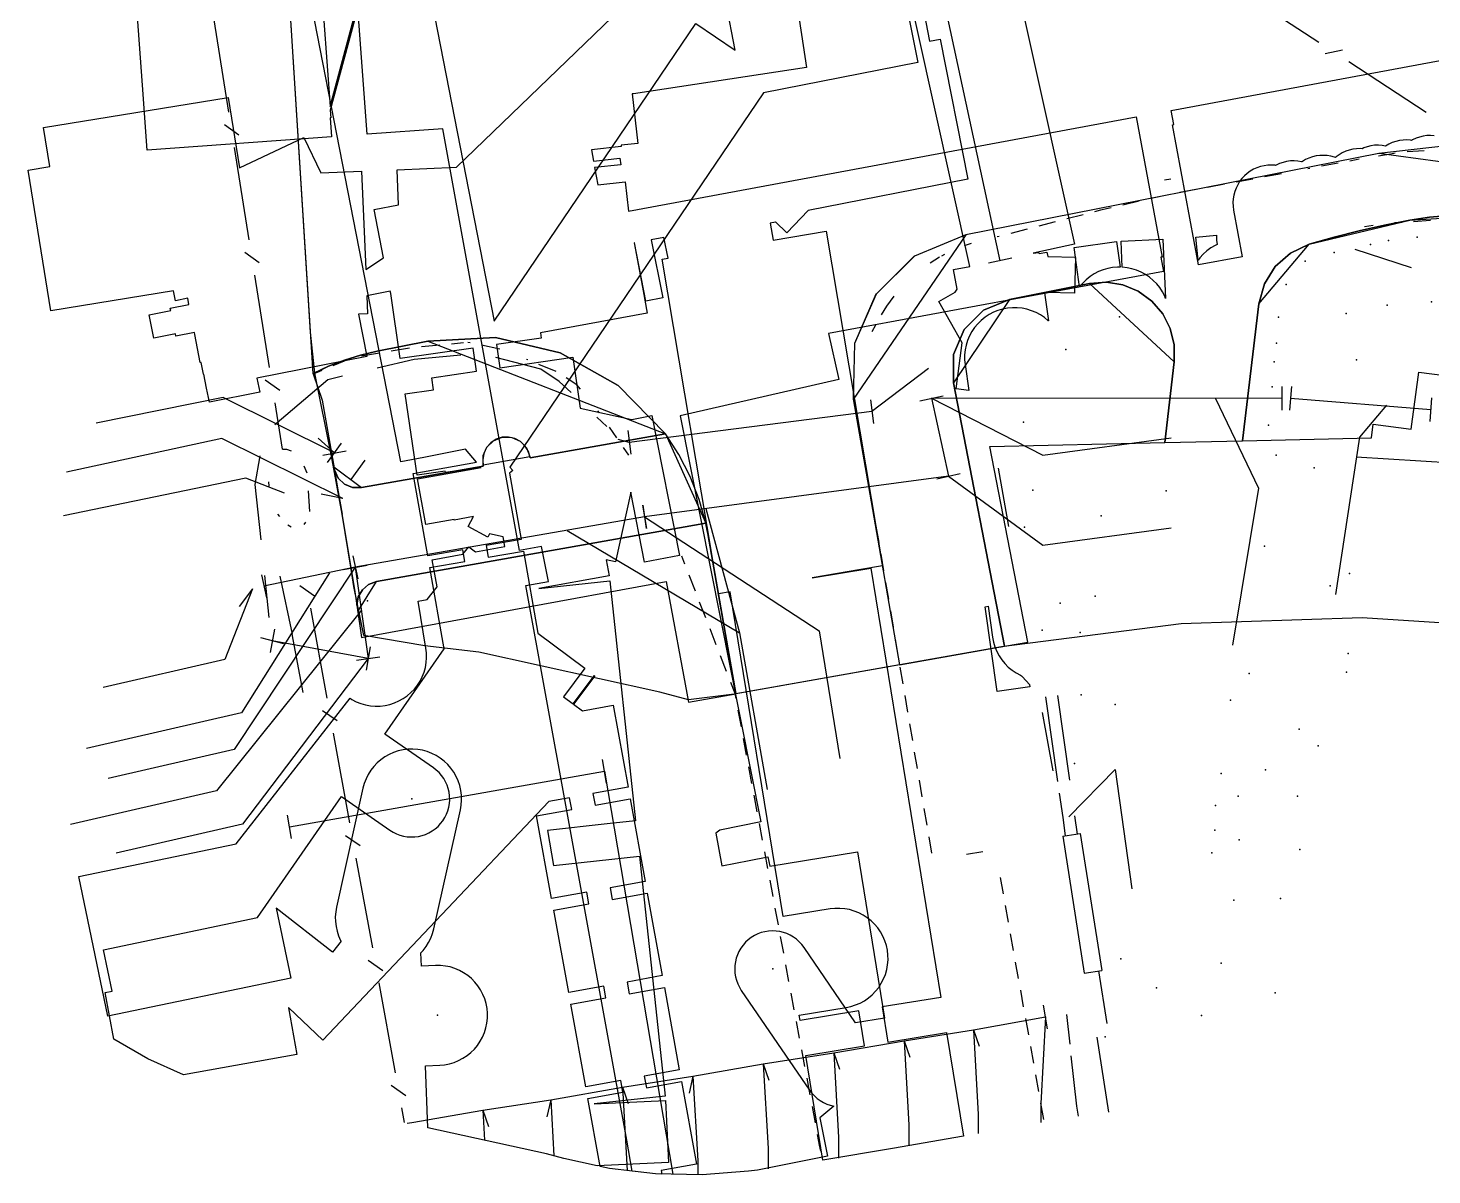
# Model space of a CAD drawing. Header units: metres. Extents: x -3782 to -2031, y 18790 to 19846.
# Drawn here: x -2724.5 to -2665.4, y 19723.8 to 19772.1 of the extents above; entities that cross this region are included whole.
import ezdxf

# ---------------------------------------------------------------- set-up
doc = ezdxf.new("R2010")
doc.units = ezdxf.units.M
for name, color, linetype in [('BENCH', 7, 'Continuous'), ('BOUNDARY', 7, 'Continuous'), ('CURB', 7, 'Continuous'), ('ELECTR_CABLE', 7, 'Continuous'), ('ELECTR_CABLE_COMM', 7, 'Continuous'), ('GAS', 7, 'Continuous'), ('GRASS', 7, 'Continuous'), ('GROUND', 7, 'Continuous'), ('OVERHEAD_POWER_LINE', 7, 'Continuous'), ('ROAD', 7, 'Continuous'), ('SEWER', 7, 'Continuous'), ('SIDEWALK_PATH', 7, 'Continuous'), ('TRASH_BIN', 7, 'Continuous'), ('TREE', 7, 'Continuous'), ('WATER_PIPELINE', 7, 'Continuous')]:
    doc.layers.add(name, color=color, linetype=linetype)

msp = doc.modelspace()

# ---------------------------------------------------------------- linework, layer by layer
at = {"layer": 'BENCH'}
for p in [(-2680.848, 19758.539), (-2676.624, 19752.593), (-2681.076, 19747.873)]:
    msp.add_point(p, dxfattribs=at)
at = {"layer": 'BOUNDARY'}
msp.add_lwpolyline([(-2660.768, 19746.763), (-2668.375, 19747.245), (-2675.994, 19747), (-2683.554, 19746.031), (-2694.804, 19744.04), (-2696.724, 19743.797), (-2697.931, 19744.124), (-2705.557, 19745.799), (-2707.819, 19746.068), (-2710.399, 19746.511), (-2710.808, 19748.572), (-2710.923, 19749.303), (-2711.308, 19751.609), (-2711.756, 19754.057), (-2712.451, 19757.548), (-2712.637, 19759.277), (-2713.667, 19775.54)], dxfattribs=at)
at = {"layer": 'CURB'}
for points in [[(-2641.998, 19763.305), (-2667.664, 19766.79), (-2685.047, 19763.362)], [(-2667.169, 19766.766), (-2667.682, 19766.681)], [(-2666.973, 19766.798), (-2667.169, 19766.766)], [(-2665.76, 19766.909), (-2666.477, 19766.854)], [(-2669.374, 19766.383), (-2670.081, 19766.252)], [(-2668.492, 19766.546), (-2668.882, 19766.474)], [(-2672.968, 19765.717), (-2673.675, 19765.587)], [(-2671.77, 19765.939), (-2672.477, 19765.808)], [(-2670.572, 19766.161), (-2670.657, 19766.145)], [(-2675.364, 19765.274), (-2676.043, 19765.148)], [(-2674.166, 19765.496), (-2674.873, 19765.365)], [(-2679.389, 19764.4), (-2679.629, 19764.338)], [(-2678.933, 19764.506), (-2679.389, 19764.4)], [(-2677.749, 19764.78), (-2678.446, 19764.619)], [(-2676.913, 19764.973), (-2677.262, 19764.893)], [(-2681.291, 19763.911), (-2681.984, 19763.732)], [(-2680.114, 19764.214), (-2680.807, 19764.035)], [(-2673.404, 19754.703), (-2672.712, 19760.458), (-2670.599, 19762.973), (-2666.362, 19763.982), (-2663.006, 19764.192), (-2644.578, 19759.199), (-2644.04, 19758.35), (-2643.989, 19757.015)], [(-2666.704, 19763.886), (-2667.005, 19763.866)], [(-2665.493, 19763.965), (-2666.205, 19763.918)], [(-2685.047, 19763.362), (-2689.796, 19756.442), (-2689.787, 19756.387)], [(-2683.646, 19763.304), (-2683.737, 19763.281)], [(-2682.469, 19763.607), (-2683.162, 19763.429)], [(-2667.911, 19763.754), (-2668.265, 19763.71)], [(-2684.824, 19763.004), (-2685.127, 19762.906)], [(-2686.166, 19762.423), (-2686.56, 19762.174)], [(-2685.944, 19762.538), (-2686.083, 19762.466)], [(-2676.674, 19754.626), (-2676.278, 19758.03), (-2679.842, 19761.32), (-2683.215, 19760.65), (-2685.576, 19757.137), (-2683.425, 19746.037)], [(-2688.395, 19760.37), (-2688.62, 19760.008)], [(-2688.084, 19760.781), (-2688.395, 19760.37)], [(-2688.859, 19759.57), (-2689.003, 19759.282)], [(-2708.467, 19758.602), (-2709.235, 19758.471)], [(-2707.194, 19758.725), (-2707.97, 19758.653)], [(-2707.703, 19758.893), (-2707.703, 19758.893), (-2697.698, 19754.989)], [(-2706.191, 19758.819), (-2706.696, 19758.772)], [(-2705.922, 19758.822), (-2706.01, 19758.84)], [(-2704.671, 19758.558), (-2705.433, 19758.719)], [(-2710.982, 19758.146), (-2711.703, 19757.85)], [(-2709.728, 19758.386), (-2710.496, 19758.255)], [(-2703.484, 19758.101), (-2703.545, 19758.126)], [(-2702.3, 19757.617), (-2703.021, 19757.912)], [(-2712.165, 19757.66), (-2712.526, 19757.511)], [(-2701.42, 19757.06), (-2701.875, 19757.356)], [(-2701.271, 19756.876), (-2701.42, 19757.06)], [(-2689.787, 19756.387), (-2689.098, 19752.447)], [(-2700.473, 19755.876), (-2700.536, 19755.963)], [(-2699.74, 19754.828), (-2700.046, 19755.278)], [(-2697.698, 19754.989), (-2696, 19751.227)], [(-2699.24, 19754.092), (-2699.459, 19754.414)], [(-2705.375, 19753.688), (-2703.405, 19754.036)], [(-2689.397, 19754.328), (-2689.336, 19753.981)], [(-2711.652, 19753.604), (-2710.484, 19752.729)], [(-2710.484, 19752.729), (-2705.365, 19753.634), (-2705.375, 19753.688)], [(-2689.251, 19753.488), (-2689.13, 19752.793)], [(-2689.044, 19752.3), (-2688.923, 19751.604)], [(-2709.858, 19748.778), (-2696, 19751.227)], [(-2695.917, 19750.804), (-2694.738, 19744.059)], [(-2688.838, 19751.112), (-2688.717, 19750.416)], [(-2696.876, 19749.507), (-2697.005, 19749.839)], [(-2688.632, 19749.924), (-2688.514, 19749.228)], [(-2696.438, 19748.378), (-2696.696, 19749.041)], [(-2710.645, 19747.519), (-2709.858, 19748.778)], [(-2688.43, 19748.735), (-2688.312, 19748.039)], [(-2696, 19747.249), (-2696.258, 19747.912)], [(-2688.229, 19747.546), (-2688.111, 19746.85)], [(-2695.562, 19746.119), (-2695.819, 19746.782)], [(-2688.027, 19746.357), (-2687.909, 19745.661)], [(-2695.124, 19744.99), (-2695.381, 19745.653)], [(-2687.826, 19745.168), (-2687.708, 19744.472)], [(-2694.763, 19744.059), (-2694.943, 19744.524)], [(-2694.724, 19743.85), (-2694.763, 19744.059)], [(-2687.624, 19743.979), (-2687.506, 19743.283)], [(-2694.501, 19742.66), (-2694.632, 19743.359)], [(-2687.422, 19742.79), (-2687.304, 19742.094)], [(-2694.278, 19741.469), (-2694.409, 19742.168)], [(-2687.221, 19741.601), (-2687.103, 19740.905)], [(-2694.056, 19740.278), (-2694.186, 19740.977)], [(-2687.019, 19740.412), (-2686.901, 19739.716)], [(-2693.833, 19739.088), (-2693.964, 19739.787)], [(-2686.818, 19739.224), (-2686.7, 19738.528)], [(-2693.61, 19737.897), (-2693.741, 19738.596)], [(-2686.616, 19738.035), (-2686.498, 19737.339)], [(-2693.387, 19736.707), (-2693.518, 19737.406)], [(-2685.029, 19737.305), (-2684.332, 19737.415)], [(-2693.164, 19735.516), (-2693.295, 19736.215)], [(-2683.612, 19736.324), (-2683.487, 19735.63)], [(-2692.942, 19734.325), (-2693.072, 19735.025)], [(-2683.398, 19735.138), (-2683.273, 19734.443)], [(-2692.719, 19733.135), (-2692.85, 19733.834)], [(-2683.184, 19733.951), (-2683.059, 19733.256)], [(-2692.496, 19731.944), (-2692.627, 19732.643)], [(-2682.971, 19732.764), (-2682.845, 19732.069)], [(-2692.273, 19730.754), (-2692.404, 19731.453)], [(-2682.757, 19731.577), (-2682.632, 19730.883)], [(-2692.05, 19729.563), (-2692.181, 19730.262)], [(-2682.543, 19730.391), (-2682.418, 19729.696)], [(-2691.828, 19728.373), (-2691.958, 19729.072)], [(-2682.329, 19729.204), (-2682.204, 19728.509)], [(-2691.605, 19727.182), (-2691.736, 19727.881)], [(-2682.115, 19728.017), (-2681.99, 19727.322)], [(-2691.382, 19725.991), (-2691.513, 19726.691)], [(-2681.902, 19726.83), (-2681.777, 19726.136)], [(-2691.208, 19725.062), (-2691.29, 19725.5)], [(-2691.162, 19724.8), (-2691.208, 19725.062)]]:
    msp.add_lwpolyline(points, dxfattribs=at)
at = {"layer": 'ELECTR_CABLE'}
for points in [[(-2686.384, 19789.592), (-2680.484, 19762.979), (-2682.224, 19762.593), (-2681.977, 19762.628), (-2681.97, 19762.582), (-2681.637, 19762.645), (-2681.602, 19762.459), (-2680.434, 19762.424), (-2680.491, 19762.834), (-2678.704, 19763.082), (-2678.555, 19762.008), (-2678.671, 19762.009), (-2678.876, 19761.991), (-2679.079, 19761.953), (-2679.277, 19761.895), (-2679.468, 19761.818), (-2679.65, 19761.722), (-2679.823, 19761.609), (-2679.983, 19761.48), (-2680.13, 19761.336), (-2680.261, 19761.179), (-2680.433, 19762.413), (-2680.478, 19760.907), (-2681.672, 19760.943), (-2681.741, 19760.93), (-2681.576, 19759.742), (-2681.585, 19759.751), (-2681.743, 19759.882), (-2681.914, 19759.998), (-2682.095, 19760.096), (-2682.285, 19760.176), (-2682.482, 19760.237), (-2682.683, 19760.279), (-2682.888, 19760.3), (-2683.094, 19760.302), (-2683.3, 19760.283), (-2683.502, 19760.244), (-2683.7, 19760.185), (-2683.89, 19760.108), (-2684.073, 19760.012), (-2684.245, 19759.898), (-2684.405, 19759.769), (-2684.552, 19759.624), (-2684.683, 19759.465), (-2684.799, 19759.295), (-2684.897, 19759.114), (-2684.977, 19758.924), (-2685.039, 19758.727), (-2685.08, 19758.525), (-2685.102, 19758.32), (-2685.103, 19758.114), (-2685.084, 19757.909), (-2684.928, 19756.812), (-2685.457, 19756.881), (-2685.203, 19758.824), (-2686.193, 19760.557), (-2685.506, 19760.949), (-2685.413, 19761.085), (-2685.568, 19761.905), (-2684.884, 19762.034), (-2690.778, 19788.618)], [(-2708.278, 19758.12), (-2709.827, 19757.757)], [(-2706.308, 19758.304), (-2708.278, 19758.12)], [(-2702.944, 19757.713), (-2704.834, 19758.206)], [(-2711.287, 19757.414), (-2711.908, 19757.268)], [(-2702.166, 19757.194), (-2702.944, 19757.713)], [(-2686.626, 19757.738), (-2689.008, 19755.93)], [(-2711.908, 19757.268), (-2714.14, 19755.368)], [(-2701.671, 19756.726), (-2702.166, 19757.194)], [(-2689.071, 19756.426), (-2688.945, 19755.434)], [(-2700.166, 19755.304), (-2700.581, 19755.696)], [(-2689.008, 19755.93), (-2699.22, 19754.635)], [(-2699.283, 19755.131), (-2699.157, 19754.139)], [(-2699.22, 19754.635), (-2699.685, 19754.748)], [(-2714.777, 19754.065), (-2714.982, 19752.859)], [(-2714.982, 19752.859), (-2714.735, 19750.526)], [(-2714.578, 19749.035), (-2714.39, 19747.26)], [(-2681.174, 19740.361), (-2681.68, 19743.931)], [(-2680.678, 19740.424), (-2681.182, 19743.98)], [(-2713.52, 19738.454), (-2700.26, 19740.79)], [(-2700.173, 19740.298), (-2700.347, 19741.282)], [(-2700.26, 19740.79), (-2697.38, 19723.83)], [(-2680.712, 19738.877), (-2678.771, 19740.872)], [(-2678.771, 19740.872), (-2678.059, 19735.841)], [(-2680.959, 19738.842), (-2681.104, 19739.866)], [(-2713.433, 19737.962), (-2713.606, 19738.947)], [(-2680.852, 19738.081), (-2680.959, 19738.842)], [(-2680.356, 19738.151), (-2680.464, 19738.912)], [(-2680.975, 19738.058), (-2680.233, 19738.174)], [(-2680.975, 19738.058), (-2680.075, 19732.294)], [(-2680.233, 19738.174), (-2679.333, 19732.41)], [(-2680.075, 19732.294), (-2679.333, 19732.41)], [(-2679.108, 19730.173), (-2679.457, 19732.391)], [(-2681.61, 19729.959), (-2681.786, 19730.943)], [(-2684.725, 19729.909), (-2681.698, 19730.451)], [(-2681.698, 19730.451), (-2681.896, 19726.815)], [(-2680.666, 19729.311), (-2680.8, 19730.556)], [(-2687.647, 19729.451), (-2684.725, 19729.909)], [(-2684.725, 19729.909), (-2684.526, 19726.351)], [(-2684.725, 19729.909), (-2684.486, 19729.221)], [(-2679.027, 19726.447), (-2679.524, 19729.602)], [(-2693.578, 19728.474), (-2690.608, 19728.938)], [(-2690.608, 19728.938), (-2687.647, 19729.451)], [(-2690.608, 19728.938), (-2690.41, 19725.379)], [(-2690.608, 19728.938), (-2690.37, 19728.25)], [(-2687.647, 19729.451), (-2687.449, 19725.893)], [(-2687.647, 19729.451), (-2687.408, 19728.763)], [(-2696.538, 19727.959), (-2693.578, 19728.474)], [(-2693.578, 19728.474), (-2693.379, 19724.916)], [(-2693.578, 19728.474), (-2693.339, 19727.786)], [(-2680.384, 19726.703), (-2680.612, 19728.814)], [(-2699.507, 19727.492), (-2696.538, 19727.959)], [(-2696.538, 19727.959), (-2696.699, 19727.249)], [(-2696.538, 19727.959), (-2696.34, 19724.401)], [(-2702.524, 19726.962), (-2699.507, 19727.492)], [(-2699.507, 19727.492), (-2699.312, 19723.988)], [(-2699.507, 19727.492), (-2699.268, 19726.804)], [(-2705.389, 19726.529), (-2702.524, 19726.962)], [(-2702.524, 19726.962), (-2702.684, 19726.252)], [(-2702.524, 19726.962), (-2702.392, 19724.612)], [(-2681.896, 19726.815), (-2681.896, 19726.014)], [(-2680.309, 19726.283), (-2680.384, 19726.703)], [(-2708.566, 19725.983), (-2708.369, 19726.017)], [(-2708.369, 19726.017), (-2705.389, 19726.529)], [(-2705.389, 19726.529), (-2705.319, 19725.27)], [(-2705.389, 19726.529), (-2705.15, 19725.841)], [(-2684.526, 19726.351), (-2684.526, 19725.548)], [(-2687.449, 19725.893), (-2687.449, 19725.031)], [(-2693.379, 19724.916), (-2693.379, 19724.061)], [(-2690.41, 19725.379), (-2690.41, 19724.507)], [(-2696.34, 19724.401), (-2696.34, 19723.809)]]:
    msp.add_lwpolyline(points, dxfattribs=at)
for points in [[(-2675.368, 19763.266), (-2674.5, 19763.353), (-2674.5, 19763.35), (-2674.497, 19763.144), (-2674.476, 19762.964), (-2674.563, 19762.923), (-2674.739, 19762.816), (-2674.905, 19762.693), (-2675.057, 19762.554), (-2675.195, 19762.401), (-2675.27, 19762.299)], [(-2678.52, 19763.099), (-2676.755, 19763.179), (-2676.642, 19760.695), (-2676.681, 19760.791), (-2676.776, 19760.973), (-2676.889, 19761.146), (-2677.019, 19761.306), (-2677.163, 19761.453), (-2677.321, 19761.586), (-2677.491, 19761.702), (-2677.672, 19761.801), (-2677.862, 19761.881), (-2678.058, 19761.943), (-2678.26, 19761.985), (-2678.465, 19762.007), (-2678.47, 19762.007)], [(-2683.73, 19744.146), (-2684.236, 19747.716), (-2684.109, 19747.734), (-2683.924, 19746.43), (-2683.885, 19746.228), (-2683.827, 19746.03), (-2683.749, 19745.839), (-2683.653, 19745.657), (-2683.54, 19745.485), (-2683.41, 19745.325), (-2683.265, 19745.178), (-2683.107, 19745.046), (-2682.936, 19744.931), (-2682.755, 19744.832), (-2682.714, 19744.815), (-2682.669, 19744.761), (-2682.379, 19744.444), (-2682.364, 19744.339)]]:
    msp.add_lwpolyline(points, close=True, dxfattribs=at)
at = {"layer": 'ELECTR_CABLE_COMM'}
for points in [[(-2683.602, 19762.275), (-2689.213, 19788.307)], [(-2673.446, 19773.611), (-2670.191, 19771.481)], [(-2716.071, 19768.524), (-2716.692, 19772.415)], [(-2669.93, 19770.994), (-2669.196, 19771.147)], [(-2668.935, 19770.66), (-2665.68, 19768.53)], [(-2715.65, 19767.563), (-2716.257, 19768.003)], [(-2715.214, 19763.151), (-2715.835, 19767.042)], [(-2714.793, 19762.19), (-2715.399, 19762.63)], [(-2683.113, 19762.38), (-2684.091, 19762.17)], [(-2714.357, 19757.778), (-2714.978, 19761.67)], [(-2713.935, 19756.817), (-2714.542, 19757.257)], [(-2671.75, 19756.983), (-2671.75, 19755.983)], [(-2671.344, 19756.981), (-2671.425, 19755.984)], [(-2716.311, 19756.519), (-2721.654, 19755.443)], [(-2711.624, 19754.189), (-2716.311, 19756.519)], [(-2713.81, 19754.351), (-2714.121, 19756.297)], [(-2686.985, 19756.383), (-2686.007, 19756.595)], [(-2686.496, 19756.489), (-2685.785, 19753.211)], [(-2671.75, 19756.483), (-2686.496, 19756.489)], [(-2686.496, 19756.489), (-2681.815, 19754.095)], [(-2674.541, 19756.485), (-2672.732, 19752.707)], [(-2665.485, 19756.008), (-2671.384, 19756.483)], [(-2667.345, 19756.202), (-2668.488, 19754.856)], [(-2665.445, 19756.506), (-2665.526, 19755.509)], [(-2716.371, 19754.795), (-2722.912, 19753.38)], [(-2711.277, 19752.278), (-2716.371, 19754.795)], [(-2713.81, 19754.351), (-2713.647, 19754.352)], [(-2713.647, 19754.352), (-2713.451, 19754.28)], [(-2711.624, 19754.189), (-2712.319, 19754.814)], [(-2711.916, 19753.783), (-2711.332, 19754.595)], [(-2681.815, 19754.095), (-2676.414, 19754.825)], [(-2668.488, 19754.856), (-2669.487, 19748.237)], [(-2712.116, 19754.1), (-2711.132, 19754.278)], [(-2710.924, 19753.071), (-2710.34, 19753.883)], [(-2668.624, 19754.023), (-2663.184, 19753.689)], [(-2712.913, 19753.644), (-2712.789, 19753.35)], [(-2685.785, 19753.211), (-2698.577, 19751.5)], [(-2686.274, 19753.105), (-2685.296, 19753.317)], [(-2685.785, 19753.211), (-2681.815, 19750.309)], [(-2715.36, 19753.13), (-2723.028, 19751.546)], [(-2713.73, 19752.5), (-2715.36, 19753.13)], [(-2714.371, 19752.785), (-2714.391, 19752.97)], [(-2712.74, 19752.591), (-2712.686, 19751.729)], [(-2672.732, 19752.707), (-2673.826, 19746.105)], [(-2711.277, 19752.278), (-2712.195, 19752.452)], [(-2698.663, 19751.993), (-2698.491, 19751.007)], [(-2698.643, 19751.996), (-2698.511, 19751.004)], [(-2713.935, 19751.508), (-2714.008, 19751.613)], [(-2698.577, 19751.5), (-2710.751, 19749.375)], [(-2698.577, 19751.5), (-2691.219, 19746.706)], [(-2695.992, 19751.846), (-2694.579, 19746.612)], [(-2713.452, 19751.061), (-2713.596, 19751.146)], [(-2712.849, 19751.271), (-2712.914, 19751.18)], [(-2701.84, 19750.93), (-2694.579, 19746.612)], [(-2681.815, 19750.309), (-2676.414, 19751.039)], [(-2710.853, 19749.865), (-2710.649, 19748.885)], [(-2710.751, 19749.375), (-2715.848, 19741.706)], [(-2711.839, 19749.149), (-2715.549, 19743.25)], [(-2714.699, 19749.066), (-2714.496, 19748.086)], [(-2710.751, 19749.375), (-2714.598, 19748.576)], [(-2711.243, 19749.286), (-2710.259, 19749.464)], [(-2710.751, 19749.375), (-2710.209, 19745.542)], [(-2715.079, 19748.476), (-2716.247, 19745.492)], [(-2715.079, 19748.476), (-2715.64, 19747.729)], [(-2713.087, 19748.607), (-2712.471, 19748.181)], [(-2710.496, 19747.573), (-2716.595, 19739.962)], [(-2712.644, 19747.656), (-2711.954, 19743.875)], [(-2714.159, 19746.775), (-2714.339, 19745.791)], [(-2691.219, 19746.706), (-2690.35, 19741.325)], [(-2713.767, 19746.152), (-2714.731, 19746.414)], [(-2710.209, 19745.542), (-2714.249, 19746.283)], [(-2694.579, 19746.612), (-2693.419, 19740.019)], [(-2716.247, 19745.492), (-2721.367, 19744.319)], [(-2710.209, 19745.542), (-2715.5, 19738.567)], [(-2710.704, 19745.472), (-2709.714, 19745.612)], [(-2710.119, 19746.034), (-2710.299, 19745.05)], [(-2715.549, 19743.25), (-2722.073, 19741.755)], [(-2712.127, 19743.35), (-2711.511, 19742.924)], [(-2711.684, 19742.399), (-2710.994, 19738.618)], [(-2715.848, 19741.706), (-2721.161, 19740.489)], [(-2716.595, 19739.962), (-2722.739, 19738.555)], [(-2715.5, 19738.567), (-2720.812, 19737.35)], [(-2711.167, 19738.093), (-2710.551, 19737.667)], [(-2710.724, 19737.142), (-2710.034, 19733.36)], [(-2710.207, 19732.836), (-2709.59, 19732.41)], [(-2709.764, 19731.885), (-2709.073, 19728.103)], [(-2709.247, 19727.579), (-2708.63, 19727.152)], [(-2708.804, 19726.628), (-2708.691, 19726.01)]]:
    msp.add_lwpolyline(points, dxfattribs=at)
at = {"layer": 'GAS'}
for points in [[(-2709.437, 19782.933), (-2704.912, 19759.732), (-2696.413, 19772.267), (-2694.758, 19771.144), (-2695.144, 19773.106)], [(-2687.852, 19774.544), (-2687.078, 19770.619), (-2693.564, 19769.341), (-2704.245, 19753.586), (-2704.127, 19753.446), (-2704.257, 19753.336), (-2703.764, 19750.552), (-2705.241, 19750.291), (-2705.154, 19749.799), (-2703.677, 19750.06), (-2703.065, 19746.605), (-2701.088, 19745.128), (-2701.986, 19743.926), (-2701.586, 19743.627), (-2700.688, 19744.828), (-2700.668, 19744.813), (-2701.566, 19743.612), (-2701.193, 19743.333), (-2699.897, 19743.568), (-2699.272, 19740.12), (-2700.747, 19739.852), (-2700.658, 19739.36), (-2699.182, 19739.628), (-2698.552, 19736.155), (-2700.028, 19735.888), (-2699.939, 19735.396), (-2698.463, 19735.663), (-2697.833, 19732.191), (-2699.309, 19731.923), (-2699.219, 19731.431), (-2697.743, 19731.699), (-2697.113, 19728.226), (-2698.589, 19727.958), (-2698.5, 19727.466), (-2697.024, 19727.734), (-2696.394, 19724.261), (-2697.87, 19723.993), (-2697.842, 19723.84), (-2698.112, 19723.845), (-2700.056, 19724.077), (-2700.441, 19724.161), (-2700.96, 19727.02), (-2699.484, 19727.287), (-2699.573, 19727.779), (-2701.049, 19727.512), (-2701.679, 19730.984), (-2700.203, 19731.252), (-2700.293, 19731.744), (-2701.768, 19731.476), (-2702.399, 19734.949), (-2700.923, 19735.217), (-2701.012, 19735.709), (-2702.488, 19735.441), (-2703.118, 19738.914), (-2701.642, 19739.182), (-2701.731, 19739.674), (-2702.609, 19739.515), (-2712.112, 19729.471), (-2713.551, 19730.833), (-2713.562, 19730.831), (-2713.21, 19728.878), (-2717.978, 19728.019), (-2719.479, 19728.691), (-2720.923, 19729.52), (-2721.277, 19731.488), (-2720.991, 19731.54), (-2721.357, 19733.28), (-2714.868, 19734.644), (-2711.33, 19739.73), (-2709.293, 19738.312), (-2709.159, 19738.229), (-2709.019, 19738.159), (-2708.872, 19738.104), (-2708.72, 19738.063), (-2708.566, 19738.037), (-2708.409, 19738.026), (-2708.252, 19738.031), (-2708.096, 19738.051), (-2707.943, 19738.086), (-2707.794, 19738.136), (-2707.651, 19738.201), (-2707.515, 19738.279), (-2707.387, 19738.37), (-2707.269, 19738.473), (-2707.161, 19738.588), (-2707.065, 19738.712), (-2706.982, 19738.845), (-2706.912, 19738.986), (-2706.857, 19739.133), (-2706.816, 19739.284), (-2706.79, 19739.439), (-2706.779, 19739.596), (-2706.784, 19739.753), (-2706.804, 19739.908), (-2706.839, 19740.061), (-2706.889, 19740.21), (-2706.954, 19740.353), (-2707.032, 19740.49), (-2707.123, 19740.617), (-2707.226, 19740.736), (-2707.341, 19740.843), (-2707.465, 19740.939), (-2709.502, 19742.356), (-2707.009, 19745.941), (-2707.615, 19749.363), (-2706.138, 19749.624), (-2706.225, 19750.116), (-2707.702, 19749.855), (-2708.318, 19753.33), (-2705.654, 19753.802), (-2706.112, 19754.341), (-2707.869, 19753.999), (-2708.841, 19753.809), (-2714.336, 19781.978)]]:
    msp.add_lwpolyline(points, dxfattribs=at)
at = {"layer": 'GRASS'}
msp.add_lwpolyline([(-2664.69, 19764.182), (-2665.528, 19764.105), (-2666.362, 19763.982), (-2667.432, 19763.777), (-2668.495, 19763.54), (-2669.551, 19763.272), (-2670.599, 19762.973), (-2671.391, 19762.601), (-2672.03, 19762.03), (-2672.483, 19761.302), (-2672.712, 19760.458), (-2673.404, 19754.703), (-2667.976, 19754.83), (-2667.901, 19755.4), (-2666.307, 19755.188), (-2665.988, 19757.595), (-2659.175, 19756.713)], dxfattribs=at)
for points in [[(-2676.278, 19758.03), (-2676.28, 19758.739), (-2676.445, 19759.419), (-2676.763, 19760.043), (-2677.224, 19760.582), (-2677.798, 19760.998), (-2678.444, 19761.265), (-2679.135, 19761.375), (-2679.842, 19761.32), (-2683.215, 19760.65), (-2684.312, 19760.194), (-2685.121, 19759.381), (-2685.568, 19758.325), (-2685.576, 19757.137), (-2683.429, 19746.053), (-2682.444, 19746.227), (-2684.038, 19754.454), (-2676.674, 19754.626)], [(-2707.703, 19758.893), (-2709.829, 19758.474), (-2710.528, 19758.31), (-2711.212, 19758.096), (-2711.879, 19757.834), (-2712.526, 19757.525), (-2712.15, 19756.41), (-2711.629, 19753.475), (-2711.47, 19753.13), (-2711.204, 19752.876), (-2710.864, 19752.735), (-2710.484, 19752.729), (-2705.365, 19753.634), (-2705.375, 19753.688), (-2705.365, 19754.085), (-2705.209, 19754.435), (-2704.934, 19754.702), (-2704.564, 19754.847), (-2704.167, 19754.837), (-2703.817, 19754.681), (-2703.55, 19754.406), (-2703.405, 19754.036), (-2703.396, 19753.982), (-2697.698, 19754.989), (-2699.693, 19757.027), (-2702.132, 19758.398), (-2704.855, 19759.041)], [(-2697.661, 19748.775), (-2696.73, 19743.7), (-2694.737, 19744.052), (-2695.917, 19750.804), (-2695.936, 19750.91), (-2695.956, 19751.016), (-2695.978, 19751.122), (-2696, 19751.227), (-2709.858, 19748.778), (-2710.191, 19748.655), (-2710.454, 19748.43), (-2710.625, 19748.13), (-2710.683, 19747.779), (-2710.485, 19746.423)]]:
    msp.add_lwpolyline(points, close=True, dxfattribs=at)
at = {"layer": 'GROUND'}
msp.add_lwpolyline([(-2660.768, 19746.763), (-2668.375, 19747.245), (-2675.994, 19747), (-2683.554, 19746.031), (-2683.429, 19746.053), (-2685.576, 19757.137), (-2685.568, 19758.325), (-2685.121, 19759.381), (-2684.312, 19760.194), (-2683.215, 19760.65), (-2679.842, 19761.32), (-2679.135, 19761.375), (-2678.444, 19761.265), (-2677.798, 19760.998), (-2677.224, 19760.582), (-2676.763, 19760.043), (-2676.445, 19759.419), (-2676.28, 19758.739), (-2676.278, 19758.03), (-2676.674, 19754.626), (-2673.404, 19754.703), (-2672.712, 19760.458), (-2672.483, 19761.302), (-2672.03, 19762.03), (-2671.391, 19762.601), (-2670.599, 19762.973), (-2669.551, 19763.272), (-2668.495, 19763.54), (-2667.432, 19763.777), (-2666.362, 19763.982), (-2665.528, 19764.105), (-2664.69, 19764.182)], dxfattribs=at)
for points in [[(-2711.756, 19754.057), (-2712.451, 19757.548), (-2712.452, 19757.561), (-2711.879, 19757.834), (-2711.212, 19758.096), (-2710.528, 19758.31), (-2709.829, 19758.474), (-2707.703, 19758.893), (-2704.855, 19759.041), (-2702.132, 19758.398), (-2699.693, 19757.027), (-2697.698, 19754.989), (-2703.397, 19753.982), (-2703.466, 19754.245), (-2703.601, 19754.477), (-2703.792, 19754.664), (-2704.031, 19754.795), (-2704.296, 19754.858), (-2704.564, 19754.847), (-2704.819, 19754.765), (-2705.047, 19754.616), (-2705.226, 19754.411), (-2705.342, 19754.169), (-2705.389, 19753.905), (-2705.364, 19753.634), (-2710.484, 19752.729), (-2710.864, 19752.735), (-2711.204, 19752.876), (-2711.47, 19753.13), (-2711.629, 19753.475), (-2711.466, 19752.556), (-2711.308, 19751.609)], [(-2694.804, 19744.04), (-2696.724, 19743.797), (-2697.931, 19744.124), (-2705.557, 19745.799), (-2707.819, 19746.068), (-2710.399, 19746.511), (-2710.669, 19747.869), (-2710.625, 19748.13), (-2710.454, 19748.43), (-2710.191, 19748.655), (-2709.858, 19748.778), (-2696, 19751.227), (-2695.978, 19751.122), (-2695.956, 19751.016), (-2695.936, 19750.91), (-2695.917, 19750.804), (-2694.737, 19744.052)]]:
    msp.add_lwpolyline(points, close=True, dxfattribs=at)
at = {"layer": 'OVERHEAD_POWER_LINE'}
for points in [[(-2668.683, 19762.769), (-2666.305, 19761.997)], [(-2683.238, 19751.093), (-2683.678, 19753.554)], [(-2713.934, 19749.003), (-2713.408, 19746.559)], [(-2712.942, 19744.103), (-2713.408, 19746.559)], [(-2681.836, 19743.265), (-2681.396, 19740.804)]]:
    msp.add_lwpolyline(points, dxfattribs=at)
at = {"layer": 'ROAD'}
msp.add_lwpolyline([(-2661.098, 19767.529), (-2667.664, 19766.791), (-2667.665, 19766.791), (-2685.046, 19763.362), (-2685.048, 19763.362), (-2687.217, 19762.467), (-2687.22, 19762.465), (-2688.832, 19760.872), (-2688.834, 19760.869), (-2689.741, 19758.792), (-2689.742, 19758.788), (-2689.796, 19756.443), (-2689.796, 19756.441), (-2689.787, 19756.387), (-2689.098, 19752.447), (-2687.843, 19745.273), (-2687.844, 19745.272), (-2694.736, 19744.053), (-2694.737, 19744.053), (-2694.737, 19744.054), (-2695.917, 19750.804), (-2695.936, 19750.91), (-2695.956, 19751.016), (-2695.978, 19751.122), (-2696, 19751.227), (-2696.276, 19752.23), (-2696.276, 19752.231), (-2696.653, 19753.196), (-2696.653, 19753.197), (-2697.128, 19754.118), (-2697.129, 19754.119), (-2697.698, 19754.988), (-2697.699, 19754.99), (-2699.693, 19757.026), (-2699.695, 19757.027), (-2702.131, 19758.397), (-2702.133, 19758.398), (-2704.853, 19759.041), (-2704.856, 19759.041), (-2707.702, 19758.893), (-2707.703, 19758.893), (-2709.829, 19758.474), (-2709.83, 19758.474), (-2710.528, 19758.31), (-2711.212, 19758.096), (-2711.879, 19757.835), (-2711.879, 19757.834), (-2712.526, 19757.526), (-2712.526, 19757.525), (-2712.527, 19757.526), (-2713.793, 19777.535)], dxfattribs=at)
at = {"layer": 'SEWER'}
for points in [[(-2692.652, 19776.338), (-2691.757, 19770.405), (-2699.047, 19769.306), (-2699.093, 19769.296), (-2698.864, 19767.216), (-2699.559, 19767.139), (-2699.554, 19767.086), (-2700.813, 19766.947), (-2700.726, 19766.47), (-2699.611, 19766.593), (-2699.58, 19766.317), (-2700.676, 19766.196), (-2700.543, 19765.468), (-2699.389, 19765.595), (-2699.253, 19764.365), (-2677.884, 19768.33), (-2676.79, 19762.431), (-2676.844, 19762.421), (-2676.735, 19761.831), (-2690.835, 19759.214), (-2690.393, 19757.279), (-2697.074, 19755.754), (-2693.677, 19738.66), (-2695.408, 19738.315), (-2695.576, 19738.185), (-2695.326, 19736.812), (-2694.171, 19737.041), (-2694.169, 19737.032), (-2693.384, 19737.188), (-2693.307, 19736.797), (-2689.611, 19737.396), (-2688.477, 19730.4), (-2689.693, 19730.203), (-2691.861, 19733.376), (-2691.956, 19733.501), (-2692.062, 19733.617), (-2692.18, 19733.721), (-2692.307, 19733.813), (-2692.442, 19733.893), (-2692.585, 19733.958), (-2692.733, 19734.01), (-2692.886, 19734.046), (-2693.041, 19734.068), (-2693.198, 19734.074), (-2693.355, 19734.064), (-2693.51, 19734.04), (-2693.662, 19734), (-2693.809, 19733.946), (-2693.951, 19733.877), (-2694.084, 19733.795), (-2694.21, 19733.7), (-2694.325, 19733.594), (-2694.429, 19733.476), (-2694.521, 19733.349), (-2694.601, 19733.214), (-2694.666, 19733.071), (-2694.718, 19732.923), (-2694.754, 19732.77), (-2694.776, 19732.614), (-2694.782, 19732.457), (-2694.772, 19732.301), (-2694.748, 19732.146), (-2694.708, 19731.994), (-2694.654, 19731.846), (-2694.585, 19731.705), (-2694.503, 19731.571), (-2691.631, 19727.367), (-2691.536, 19727.242), (-2691.429, 19727.126), (-2691.312, 19727.022), (-2691.185, 19726.93), (-2691.049, 19726.851), (-2690.907, 19726.785), (-2690.758, 19726.734), (-2690.615, 19726.699), (-2691.202, 19726.209), (-2690.88, 19724.59), (-2693.817, 19724.006), (-2694.203, 19723.957), (-2696.155, 19723.805), (-2698.112, 19723.845), (-2699.091, 19723.962), (-2699.323, 19725.27), (-2703.572, 19748.608), (-2702.621, 19748.782), (-2702.914, 19750.253), (-2703.841, 19750.084), (-2707.073, 19767.834), (-2710.257, 19767.602), (-2710.644, 19772.919), (-2711.806, 19768.62), (-2711.782, 19768.293), (-2711.811, 19768.291), (-2711.753, 19767.493), (-2719.513, 19766.927), (-2719.713, 19769.664), (-2720.008, 19773.709)], [(-2712.218, 19774.277), (-2711.816, 19768.767), (-2710.655, 19773.066)], [(-2665.331, 19767.539), (-2665.488, 19767.548), (-2665.645, 19767.543), (-2665.8, 19767.522), (-2665.953, 19767.485), (-2666.102, 19767.434), (-2666.244, 19767.369), (-2666.287, 19767.344), (-2666.335, 19767.352), (-2666.492, 19767.362), (-2666.649, 19767.356), (-2666.804, 19767.335), (-2666.957, 19767.299), (-2667.106, 19767.248), (-2667.249, 19767.183), (-2667.38, 19767.106), (-2667.53, 19767.13), (-2667.687, 19767.14), (-2667.844, 19767.135), (-2667.999, 19767.113), (-2668.152, 19767.077), (-2668.301, 19767.026), (-2668.371, 19766.994), (-2668.449, 19766.999), (-2668.606, 19766.993), (-2668.762, 19766.972), (-2668.915, 19766.936), (-2669.063, 19766.885), (-2669.206, 19766.82), (-2669.342, 19766.741), (-2669.469, 19766.649), (-2669.496, 19766.625), (-2669.53, 19766.637), (-2669.681, 19766.677), (-2669.836, 19766.703), (-2669.993, 19766.712), (-2670.15, 19766.707), (-2670.306, 19766.686), (-2670.459, 19766.649), (-2670.607, 19766.598), (-2670.75, 19766.533), (-2670.886, 19766.454), (-2670.903, 19766.442), (-2670.923, 19766.447), (-2671.078, 19766.472), (-2671.235, 19766.482), (-2671.392, 19766.476), (-2671.548, 19766.455), (-2671.7, 19766.419), (-2671.849, 19766.368), (-2671.992, 19766.303), (-2672.01, 19766.292), (-2672.03, 19766.295), (-2672.187, 19766.305), (-2672.344, 19766.299), (-2672.5, 19766.278), (-2672.652, 19766.242), (-2672.801, 19766.191), (-2672.944, 19766.126), (-2673.079, 19766.047), (-2673.207, 19765.955), (-2673.324, 19765.851), (-2673.431, 19765.736), (-2673.526, 19765.611), (-2673.609, 19765.478), (-2673.678, 19765.337), (-2673.733, 19765.189), (-2673.773, 19765.038), (-2673.798, 19764.883), (-2673.807, 19764.726), (-2673.802, 19764.569), (-2673.781, 19764.413), (-2673.416, 19762.447), (-2675.26, 19762.105), (-2676.354, 19768.004), (-2676.3, 19768.014), (-2676.41, 19768.604), (-2654.525, 19772.666)], [(-2676.421, 19765.715), (-2676.694, 19765.664)]]:
    msp.add_lwpolyline(points, dxfattribs=at)
at = {"layer": 'SIDEWALK_PATH'}
msp.add_lwpolyline([(-2661.097, 19767.529), (-2667.664, 19766.79), (-2685.047, 19763.362), (-2687.219, 19762.466), (-2688.833, 19760.87), (-2689.742, 19758.79), (-2689.796, 19756.442), (-2689.787, 19756.387), (-2689.098, 19752.447), (-2687.843, 19745.272), (-2683.429, 19746.053), (-2685.576, 19757.137), (-2685.568, 19758.325), (-2685.121, 19759.381), (-2684.312, 19760.194), (-2683.215, 19760.65), (-2679.842, 19761.32), (-2679.135, 19761.375), (-2678.444, 19761.265), (-2677.798, 19760.998), (-2677.224, 19760.582), (-2676.763, 19760.043), (-2676.445, 19759.419), (-2676.28, 19758.739), (-2676.278, 19758.03), (-2676.674, 19754.626), (-2673.404, 19754.703), (-2672.712, 19760.458), (-2672.483, 19761.302), (-2672.03, 19762.03), (-2671.391, 19762.601), (-2670.599, 19762.973), (-2669.551, 19763.272), (-2668.495, 19763.54), (-2667.432, 19763.777), (-2666.362, 19763.982), (-2665.528, 19764.105), (-2664.69, 19764.182)], dxfattribs=at)
msp.add_lwpolyline([(-2697.698, 19754.989), (-2703.397, 19753.982), (-2703.466, 19754.245), (-2703.601, 19754.477), (-2703.792, 19754.664), (-2704.031, 19754.795), (-2704.296, 19754.858), (-2704.564, 19754.847), (-2704.819, 19754.765), (-2705.047, 19754.616), (-2705.226, 19754.411), (-2705.342, 19754.169), (-2705.389, 19753.905), (-2705.364, 19753.634), (-2710.484, 19752.729), (-2710.864, 19752.735), (-2711.204, 19752.876), (-2711.47, 19753.13), (-2711.629, 19753.475), (-2711.466, 19752.556), (-2710.793, 19748.525), (-2710.683, 19747.779), (-2710.625, 19748.13), (-2710.454, 19748.43), (-2710.191, 19748.655), (-2709.858, 19748.778), (-2696, 19751.227), (-2696.276, 19752.23), (-2696.653, 19753.197), (-2697.128, 19754.119)], close=True, dxfattribs=at)
at = {"layer": 'TRASH_BIN'}
msp.add_point((-2679.603, 19748.158), dxfattribs=at)
at = {"layer": 'TREE'}
for p in [(-2666.05, 19763.269), (-2669.552, 19762.623), (-2668.018, 19762.963), (-2667.261, 19763.134), (-2670.768, 19762.253), (-2671.571, 19761.274), (-2667.312, 19760.414), (-2665.454, 19760.542), (-2678.588, 19759.911), (-2671.896, 19759.9), (-2669.036, 19760.063), (-2671.974, 19758.815), (-2672.07, 19758.028), (-2668.608, 19758.103), (-2672.152, 19756.971), (-2682.619, 19755.482), (-2672.317, 19755.351), (-2671.989, 19754.093), (-2670.387, 19753.564), (-2682.234, 19752.621), (-2679.358, 19751.539), (-2682.583, 19751.061), (-2672.484, 19750.263), (-2668.907, 19749.121), (-2669.712, 19748.598), (-2710.238, 19747.964), (-2681.845, 19746.725), (-2680.238, 19746.635), (-2668.959, 19745.749), (-2673.132, 19744.903), (-2669.035, 19744.961), (-2680.196, 19744.008), (-2673.91, 19743.789), (-2678.76, 19743.606), (-2671.014, 19742.567), (-2670.224, 19741.867), (-2680.473, 19741.114), (-2672.443, 19740.847), (-2674.301, 19740.701), (-2708.379, 19739.626), (-2673.583, 19739.749), (-2671.091, 19739.748), (-2674.542, 19739.35), (-2674.575, 19738.307), (-2673.548, 19737.902), (-2674.695, 19737.363), (-2670.99, 19737.493), (-2671.808, 19735.438), (-2673.772, 19735.363), (-2678.529, 19732.901), (-2674.301, 19732.711), (-2693.182, 19732.474), (-2677.032, 19731.685), (-2672.028, 19731.469), (-2707.286, 19730.522), (-2675.135, 19730.514), (-2679.188, 19729.623)]:
    msp.add_point(p, dxfattribs=at)
at = {"layer": 'WATER_PIPELINE'}
msp.add_lwpolyline([(-2686.893, 19773.119), (-2686.576, 19771.515), (-2686.134, 19771.602), (-2684.974, 19765.715), (-2691.683, 19764.392), (-2692.588, 19763.456), (-2693.061, 19763.913), (-2693.059, 19763.904), (-2693.293, 19763.863), (-2693.166, 19763.141), (-2690.931, 19763.518), (-2688.558, 19749.434), (-2689.552, 19749.267), (-2689.551, 19749.263), (-2691.515, 19748.932), (-2691.515, 19748.931), (-2689.052, 19749.333), (-2686.104, 19731.277), (-2688.574, 19730.874), (-2688.333, 19729.393), (-2685.863, 19729.796), (-2685.152, 19725.438), (-2688.139, 19724.91), (-2691.066, 19724.432), (-2691.784, 19728.83), (-2689.317, 19729.233), (-2689.559, 19730.713), (-2692.026, 19730.31), (-2692.062, 19730.529), (-2690.088, 19730.851), (-2689.886, 19730.894), (-2689.69, 19730.957), (-2689.501, 19731.039), (-2689.32, 19731.138), (-2689.151, 19731.255), (-2688.993, 19731.388), (-2688.85, 19731.536), (-2688.721, 19731.697), (-2688.609, 19731.87), (-2688.515, 19732.054), (-2688.439, 19732.245), (-2688.382, 19732.443), (-2688.345, 19732.646), (-2688.327, 19732.851), (-2688.33, 19733.057), (-2688.354, 19733.262), (-2688.397, 19733.464), (-2688.459, 19733.66), (-2688.541, 19733.849), (-2688.641, 19734.029), (-2688.758, 19734.199), (-2688.891, 19734.356), (-2689.039, 19734.5), (-2689.2, 19734.628), (-2689.373, 19734.74), (-2689.556, 19734.835), (-2689.748, 19734.911), (-2689.946, 19734.968), (-2690.148, 19735.005), (-2690.354, 19735.022), (-2690.56, 19735.019), (-2690.764, 19734.996), (-2692.738, 19734.674), (-2694.971, 19748.349), (-2695.468, 19748.266), (-2697.841, 19762.349), (-2697.587, 19762.392), (-2697.759, 19763.259), (-2698.292, 19763.16), (-2697.809, 19760.719), (-2698.521, 19760.578), (-2699.006, 19763.027), (-2699.012, 19763.026), (-2698.638, 19761.013), (-2698.464, 19760.077), (-2702.959, 19759.242), (-2702.927, 19759.02), (-2704.81, 19758.747), (-2704.668, 19757.767), (-2701.597, 19758.213), (-2701.287, 19756.079), (-2699.118, 19755.597), (-2698.266, 19755.765), (-2697.106, 19749.878), (-2698.574, 19749.589), (-2699.155, 19752.532), (-2699.805, 19749.604), (-2700.192, 19749.689), (-2700.069, 19749.015), (-2703.021, 19748.479), (-2700.038, 19748.8), (-2698.953, 19738.706), (-2700.146, 19738.578), (-2700.146, 19738.574), (-2702.657, 19738.304), (-2702.41, 19736.826), (-2698.793, 19737.214), (-2697.708, 19727.121), (-2700.691, 19726.8), (-2697.694, 19726.938), (-2697.573, 19724.328), (-2700.572, 19724.19), (-2701.969, 19724.497), (-2702.7, 19724.696), (-2707.692, 19725.791), (-2707.799, 19728.399), (-2707.2, 19728.424), (-2706.995, 19728.442), (-2706.792, 19728.481), (-2706.595, 19728.539), (-2706.404, 19728.616), (-2706.221, 19728.712), (-2706.049, 19728.825), (-2705.888, 19728.954), (-2705.741, 19729.099), (-2705.609, 19729.257), (-2705.494, 19729.427), (-2705.395, 19729.608), (-2705.314, 19729.798), (-2705.253, 19729.995), (-2705.211, 19730.197), (-2705.189, 19730.402), (-2705.188, 19730.608), (-2705.206, 19730.813), (-2705.245, 19731.015), (-2705.303, 19731.213), (-2705.38, 19731.404), (-2705.476, 19731.587), (-2705.589, 19731.759), (-2705.718, 19731.919), (-2705.863, 19732.066), (-2706.021, 19732.198), (-2706.192, 19732.314), (-2706.372, 19732.413), (-2706.562, 19732.493), (-2706.759, 19732.555), (-2706.961, 19732.596), (-2707.166, 19732.618), (-2707.372, 19732.62), (-2707.97, 19732.596), (-2707.993, 19733.155), (-2707.901, 19733.252), (-2707.775, 19733.414), (-2707.665, 19733.589), (-2707.572, 19733.773), (-2707.499, 19733.965), (-2707.444, 19734.164), (-2706.329, 19739.169), (-2706.294, 19739.372), (-2706.279, 19739.578), (-2706.285, 19739.784), (-2706.31, 19739.988), (-2706.356, 19740.189), (-2706.421, 19740.385), (-2706.505, 19740.573), (-2706.607, 19740.752), (-2706.726, 19740.921), (-2706.86, 19741.076), (-2707.01, 19741.218), (-2707.173, 19741.345), (-2707.347, 19741.455), (-2707.531, 19741.547), (-2707.724, 19741.621), (-2707.922, 19741.676), (-2708.125, 19741.71), (-2708.331, 19741.725), (-2708.537, 19741.72), (-2708.741, 19741.694), (-2708.942, 19741.649), (-2709.138, 19741.584), (-2709.326, 19741.5), (-2709.505, 19741.398), (-2709.674, 19741.279), (-2709.83, 19741.144), (-2709.971, 19740.995), (-2710.098, 19740.832), (-2710.208, 19740.658), (-2710.3, 19740.473), (-2710.374, 19740.281), (-2710.429, 19740.082), (-2711.543, 19735.077), (-2711.578, 19734.874), (-2711.593, 19734.669), (-2711.588, 19734.463), (-2711.562, 19734.258), (-2711.517, 19734.057), (-2711.452, 19733.861), (-2711.368, 19733.673), (-2711.351, 19733.644), (-2711.717, 19733.177), (-2714.08, 19735.026), (-2713.47, 19732.089), (-2721.17, 19730.49), (-2722.39, 19736.364), (-2715.765, 19737.74), (-2710.973, 19743.862), (-2710.894, 19743.811), (-2710.71, 19743.718), (-2710.519, 19743.642), (-2710.32, 19743.586), (-2710.117, 19743.55), (-2709.912, 19743.533), (-2709.706, 19743.537), (-2709.501, 19743.561), (-2709.3, 19743.605), (-2709.104, 19743.668), (-2708.915, 19743.751), (-2708.735, 19743.851), (-2708.566, 19743.969), (-2708.409, 19744.103), (-2708.266, 19744.251), (-2708.138, 19744.413), (-2708.027, 19744.586), (-2707.933, 19744.77), (-2707.858, 19744.961), (-2707.802, 19745.16), (-2707.765, 19745.363), (-2707.749, 19745.568), (-2707.753, 19745.774), (-2707.777, 19745.979), (-2708.107, 19747.951), (-2707.721, 19748.016), (-2707.302, 19748.55), (-2707.51, 19749.696), (-2706.223, 19749.929), (-2705.977, 19750.243), (-2705.699, 19750.024), (-2704.46, 19750.249), (-2704.534, 19750.654), (-2705.103, 19750.78), (-2705.171, 19750.651), (-2705.996, 19751.09), (-2705.77, 19751.514), (-2706.594, 19751.364), (-2706.597, 19751.386), (-2707.778, 19751.172), (-2708.127, 19753.095), (-2706.947, 19753.31), (-2705.454, 19753.581), (-2706.956, 19753.362), (-2706.965, 19753.424), (-2708.152, 19753.252), (-2708.649, 19756.674), (-2707.462, 19756.846), (-2707.535, 19757.351), (-2705.655, 19757.624), (-2705.797, 19758.604), (-2708.865, 19758.158), (-2709.262, 19760.894), (-2709.283, 19760.997), (-2710.269, 19760.801), (-2710.238, 19760.049), (-2710.621, 19760.033), (-2710.269, 19758.253), (-2714.892, 19757.338), (-2714.775, 19756.75), (-2716.894, 19756.327), (-2717.012, 19756.916), (-2717.016, 19756.915), (-2717.133, 19757.504), (-2717.137, 19757.503), (-2717.236, 19757.999), (-2717.286, 19757.99), (-2717.506, 19759.169), (-2717.523, 19759.259), (-2718.303, 19759.102), (-2718.323, 19759.204), (-2719.228, 19759.023), (-2719.423, 19760.002), (-2718.519, 19760.182), (-2718.539, 19760.279), (-2717.754, 19760.436), (-2717.804, 19760.696), (-2718.325, 19760.596), (-2718.404, 19761.009), (-2723.561, 19760.169), (-2724.526, 19766.09), (-2723.611, 19766.24), (-2723.88, 19767.888), (-2716.11, 19769.154), (-2715.628, 19766.193), (-2712.913, 19767.47), (-2712.208, 19765.973), (-2710.487, 19766.044), (-2710.315, 19761.915), (-2709.56, 19762.396), (-2709.962, 19764.43), (-2708.927, 19764.635), (-2708.989, 19766.107), (-2706.488, 19766.211), (-2699.92, 19772.54)], dxfattribs=at)

doc.saveas('drawing.dxf')
